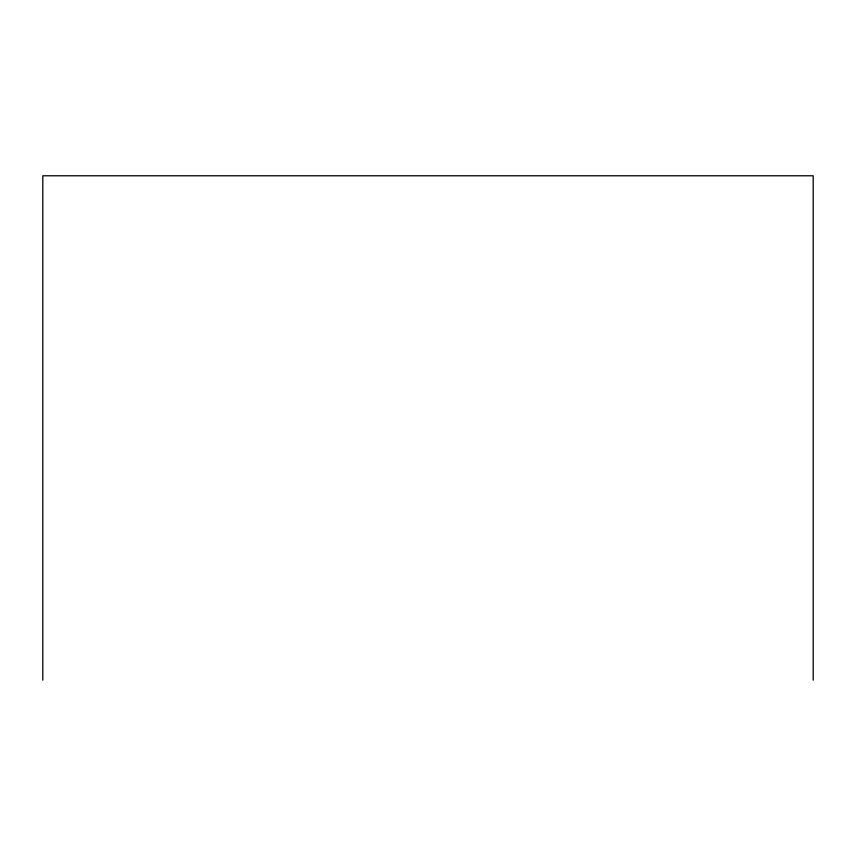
<?xml version="1.0" encoding="UTF-8"?>
<svg xmlns="http://www.w3.org/2000/svg" width="856" height="856" viewBox="0 0 856 856"><rect width="100%" height="100%" fill="white"/><g stroke="black" fill="none" stroke-linecap="round" stroke-linejoin="round"><path stroke-width="1.28" d="M813.2 680.22L813.2 175.78L42.8 175.78L42.8 680.22"/></g></svg>
